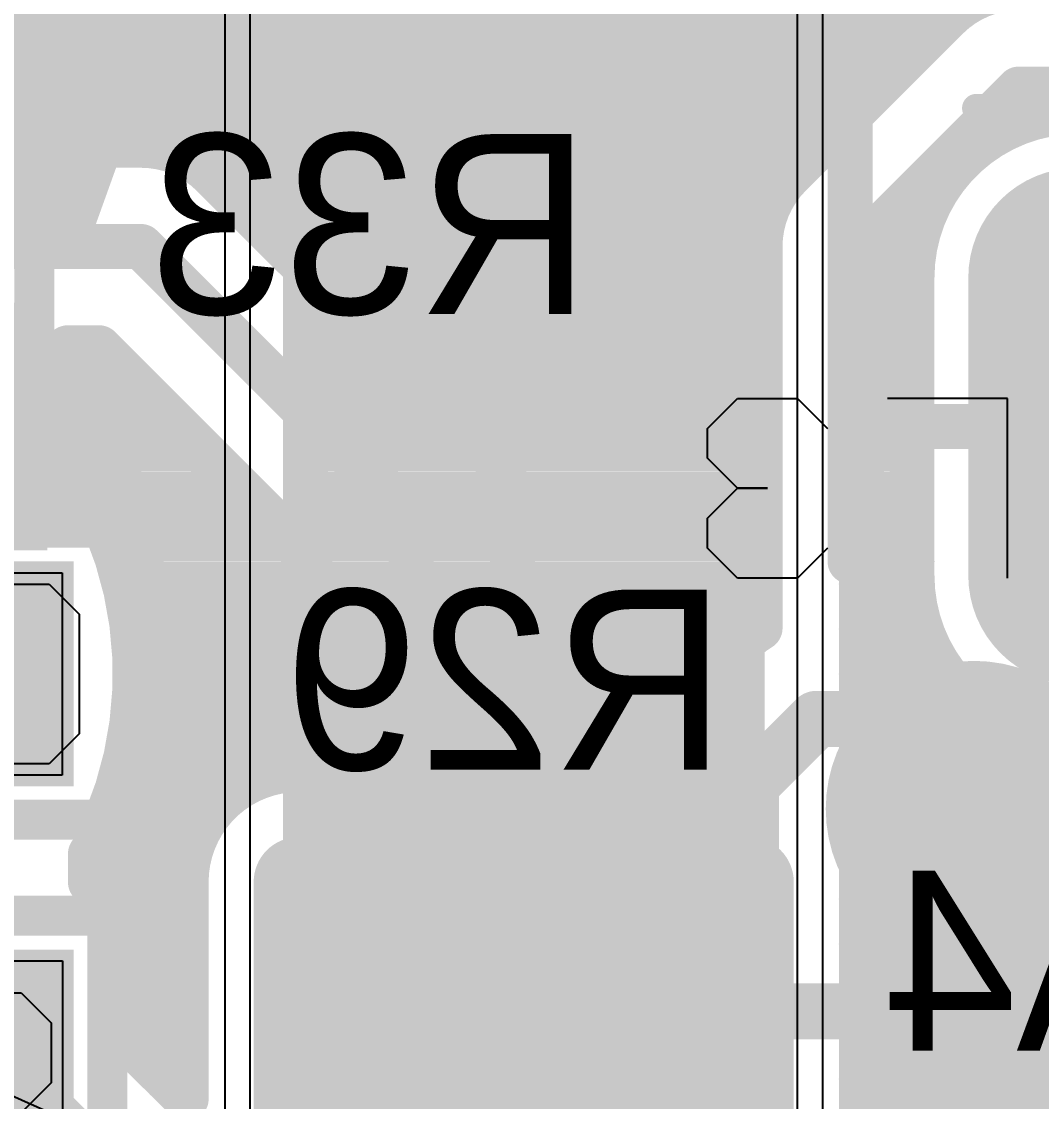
# Model space of a CAD drawing. Header units: millimetres. Extents: x 0.11 to 5.67, y 0.55 to 4.24.
# Drawn here: x 2.0008 to 2.1791, y 2.3888 to 2.5777 of the extents above; entities that cross this region are included whole.
import ezdxf

# ---------------------------------------------------------------- set-up
doc = ezdxf.new("R2010")
doc.units = ezdxf.units.MM
doc.header["$MEASUREMENT"] = 0
for name, color, linetype in [('BottomLayer', 5, 'Continuous'), ('BottomOverlay', 54, 'Continuous'), ('BottomPaste', 16, 'Continuous'), ('BottomSolder', 6, 'Continuous'), ('InternalPlane1', 76, 'Continuous'), ('InternalPlane2', 16, 'Continuous'), ('Mechanical3', 76, 'Continuous'), ('MultiLayer', 9, 'Continuous'), ('TopLayer', 1, 'Continuous'), ('TopPaste', 8, 'Continuous'), ('TopSolder', 216, 'Continuous'), ('ViaHoleLayer', 16, 'Continuous')]:
    doc.layers.add(name, color=color, linetype=linetype)

# ---------------------------------------------------------------- blocks, each defined once
blk = doc.blocks.new('SMA_B_80')
at = {"layer": 'BottomLayer', "const_width": 0.01722}
for points in [[(-0.11737, 0.01722, 1), (-0.10015, 0.01722, 1)], [(-0.06521, 0.01722, 1), (-0.04798, 0.01722, 1)]]:
    blk.add_lwpolyline(points, format="xyb", close=True, dxfattribs=at)
at = {"layer": 'BottomLayer'}
blk.add_solid([(-0.05659, 0.03445), (-0.10876, 0.03445), (-0.05659, -0.03445), (-0.10876, -0.03445)], dxfattribs=at)
at = {"layer": 'BottomOverlay'}
for points, const_width in [([(-0.1063, 0.05709), (-0.1063, 0.04626)], 0.00787), ([(-0.1063, 0.05709), (0.10236, 0.05709)], 0.00787), ([(-0.02697, 0.035), (-0.02697, -0.035)], 0.005)]:
    blk.add_lwpolyline(points, dxfattribs=dict(at, const_width=const_width))
for points, const_width in [([(-0.10827, 0.05709, 1), (-0.10433, 0.05709, 1)], 0.00394), ([(-0.10827, 0.05709, 1), (-0.10433, 0.05709, 1)], 0.00394), ([(-0.10827, 0.04626, 1), (-0.10433, 0.04626, 1)], 0.00394), ([(-0.02822, 0.035, 1), (-0.02572, 0.035, 1)], 0.0025)]:
    blk.add_lwpolyline(points, format="xyb", close=True, dxfattribs=dict(at, const_width=const_width))
at = {"layer": 'BottomPaste', "const_width": 0.01722}
for points in [[(-0.11737, 0.01722, 1), (-0.10015, 0.01722, 1)], [(-0.06521, 0.01722, 1), (-0.04798, 0.01722, 1)]]:
    blk.add_lwpolyline(points, format="xyb", close=True, dxfattribs=at)
at = {"layer": 'BottomPaste'}
blk.add_solid([(-0.05659, 0.03445), (-0.10876, 0.03445), (-0.05659, -0.03445), (-0.10876, -0.03445)], dxfattribs=at)
at = {"layer": 'BottomSolder', "const_width": 0.01919}
for points in [[(-0.11836, 0.01722, 1), (-0.09916, 0.01722, 1)], [(-0.06619, 0.01722, 1), (-0.047, 0.01722, 1)]]:
    blk.add_lwpolyline(points, format="xyb", close=True, dxfattribs=at)
at = {"layer": 'BottomSolder'}
blk.add_solid([(-0.05659, 0.03642), (-0.10876, 0.03642), (-0.05659, -0.03642), (-0.10876, -0.03642)], dxfattribs=at)
blk = doc.blocks.new('RC0603_B_143')
at = {"layer": 'BottomLayer'}
for points in [[(-0.04429, -0.01772), (-0.01673, -0.01772), (-0.04429, 0.01772), (-0.01673, 0.01772)], [(0.04427, 0.01772), (0.01671, 0.01772), (0.04427, -0.01772), (0.01671, -0.01772)]]:
    blk.add_solid(points, dxfattribs=at)
at = {"layer": 'BottomOverlay', "const_width": 0.00701}
for points in [[(-0.05217, -0.02559), (-0.05217, 0.02559)], [(-0.05217, 0.02559), (0.05217, 0.02559)], [(0.05217, -0.02559), (0.05217, 0.02559)], [(-0.05217, -0.02559), (0.05217, -0.02559)]]:
    blk.add_lwpolyline(points, dxfattribs=at)
at = {"layer": 'BottomOverlay', "const_width": 0.0035}
for points in [[(-0.05392, 0.02559, 1), (-0.05041, 0.02559, 1)], [(-0.05392, 0.02559, 1), (-0.05041, 0.02559, 1)], [(0.05041, 0.02559, 1), (0.05392, 0.02559, 1)], [(0.05041, 0.02559, 1), (0.05392, 0.02559, 1)], [(-0.05392, -0.02559, 1), (-0.05041, -0.02559, 1)], [(-0.05392, -0.02559, 1), (-0.05041, -0.02559, 1)], [(0.05041, -0.02559, 1), (0.05392, -0.02559, 1)], [(0.05041, -0.02559, 1), (0.05392, -0.02559, 1)]]:
    blk.add_lwpolyline(points, format="xyb", close=True, dxfattribs=at)
at = {"layer": 'BottomPaste'}
for p, q in [((-0.04429, -0.01772), (-0.04429, 0.01772)), ((-0.04429, 0.01772), (-0.01673, 0.01772)), ((-0.01673, 0.01772), (-0.02461, 0)), ((0.02458, 0), (0.01671, 0.01772)), ((0.01671, 0.01772), (0.04427, 0.01772)), ((0.04427, 0.01772), (0.04427, -0.01772)), ((-0.02461, 0), (-0.01673, -0.01772)), ((0.01671, -0.01772), (0.02458, 0)), ((-0.01673, -0.01772), (-0.04429, -0.01772)), ((0.04427, -0.01772), (0.01671, -0.01772))]:
    blk.add_line(p, q, dxfattribs=at)
at = {"layer": 'BottomSolder'}
for points in [[(-0.04626, -0.01969), (-0.01476, -0.01969), (-0.04626, 0.01969), (-0.01476, 0.01969)], [(0.04624, 0.01969), (0.01474, 0.01969), (0.04624, -0.01969), (0.01474, -0.01969)]]:
    blk.add_solid(points, dxfattribs=at)
at = {"layer": 'Mechanical3'}
for p, q in [((-0.04528, 0.01575), (-0.04528, -0.01574)), ((-0.03478, 0.00525), (-0.02429, 0.01575)), ((-0.00854, 0.01575), (-0.01379, 0.0105)), ((0.00195, 0.01575), (-0.00854, 0.01575)), ((0.0072, 0.0105), (0.00195, 0.01575)), ((0.02294, 0.01575), (0.0177, 0.0105)), ((0.03344, 0.01575), (0.02294, 0.01575)), ((0.03869, 0.0105), (0.03344, 0.01575)), ((0.0072, 0.00525), (0.0072, 0.0105)), ((0.03869, 0.00525), (0.03869, 0.0105)), ((-0.02953, 0.00525), (-0.04528, 0.00525)), ((-0.02429, 0.00001), (-0.02953, 0.00525)), ((0.00195, 0.00001), (0.0072, 0.00525)), ((0.03344, 0.00001), (0.03869, 0.00525)), ((-0.02429, -0.01049), (-0.02429, 0.00001)), ((0.00195, 0.00001), (-0.00329, 0.00001)), ((-0.00329, 0.00001), (0.00195, 0.00001)), ((0.0072, -0.00524), (0.00195, 0.00001)), ((0.03344, 0.00001), (0.02819, 0.00001)), ((0.02819, 0.00001), (0.03344, 0.00001)), ((0.03869, -0.00524), (0.03344, 0.00001)), ((0.0072, -0.01049), (0.0072, -0.00524)), ((0.03869, -0.01049), (0.03869, -0.00524)), ((-0.02953, -0.01574), (-0.02429, -0.01049)), ((-0.01379, -0.01049), (-0.00854, -0.01574)), ((0.00195, -0.01574), (0.0072, -0.01049)), ((0.0177, -0.01049), (0.02294, -0.01574)), ((0.03344, -0.01574), (0.03869, -0.01049)), ((-0.04528, -0.01574), (-0.02953, -0.01574)), ((-0.00854, -0.01574), (0.00195, -0.01574)), ((0.02294, -0.01574), (0.03344, -0.01574))]:
    blk.add_line(p, q, dxfattribs=at)
blk = doc.blocks.new('RC0603_B_144')
at = {"layer": 'BottomLayer'}
for points in [[(-0.04429, -0.01772), (-0.01673, -0.01772), (-0.04429, 0.01772), (-0.01673, 0.01772)], [(0.04427, 0.01772), (0.01671, 0.01772), (0.04427, -0.01772), (0.01671, -0.01772)]]:
    blk.add_solid(points, dxfattribs=at)
at = {"layer": 'BottomOverlay', "const_width": 0.00701}
for points in [[(-0.05217, 0.02559), (-0.05217, -0.02559)], [(0.05217, 0.02559), (-0.05217, 0.02559)], [(0.05217, 0.02559), (0.05217, -0.02559)], [(0.05217, -0.02559), (-0.05217, -0.02559)]]:
    blk.add_lwpolyline(points, dxfattribs=at)
at = {"layer": 'BottomOverlay', "const_width": 0.0035}
for points in [[(-0.05392, 0.02559, 1), (-0.05041, 0.02559, 1)], [(-0.05392, 0.02559, 1), (-0.05041, 0.02559, 1)], [(0.05041, 0.02559, 1), (0.05392, 0.02559, 1)], [(0.05041, 0.02559, 1), (0.05392, 0.02559, 1)], [(-0.05392, -0.02559, 1), (-0.05041, -0.02559, 1)], [(-0.05392, -0.02559, 1), (-0.05041, -0.02559, 1)], [(0.05041, -0.02559, 1), (0.05392, -0.02559, 1)], [(0.05041, -0.02559, 1), (0.05392, -0.02559, 1)]]:
    blk.add_lwpolyline(points, format="xyb", close=True, dxfattribs=at)
at = {"layer": 'BottomPaste'}
for p, q in [((-0.04429, -0.01772), (-0.04429, 0.01772)), ((-0.04429, 0.01772), (-0.01673, 0.01772)), ((-0.01673, 0.01772), (-0.02461, 0)), ((0.02458, 0), (0.01671, 0.01772)), ((0.01671, 0.01772), (0.04427, 0.01772)), ((0.04427, 0.01772), (0.04427, -0.01772)), ((-0.02461, 0), (-0.01673, -0.01772)), ((0.01671, -0.01772), (0.02458, 0)), ((-0.01673, -0.01772), (-0.04429, -0.01772)), ((0.04427, -0.01772), (0.01671, -0.01772))]:
    blk.add_line(p, q, dxfattribs=at)
at = {"layer": 'BottomSolder'}
for points in [[(-0.04626, -0.01969), (-0.01476, -0.01969), (-0.04626, 0.01969), (-0.01476, 0.01969)], [(0.04624, 0.01969), (0.01474, 0.01969), (0.04624, -0.01969), (0.01474, -0.01969)]]:
    blk.add_solid(points, dxfattribs=at)
at = {"layer": 'Mechanical3'}
for p, q in [((-0.04528, 0.01575), (-0.04528, -0.01574)), ((-0.03478, 0.00525), (-0.02429, 0.01575)), ((-0.00854, 0.01575), (-0.01379, 0.0105)), ((0.00195, 0.01575), (-0.00854, 0.01575)), ((0.0072, 0.0105), (0.00195, 0.01575)), ((0.03869, 0.01575), (0.0177, 0.01575)), ((0.0177, 0.01575), (0.03869, -0.00524)), ((0.0072, 0.00525), (0.0072, 0.0105)), ((-0.02953, 0.00525), (-0.04528, 0.00525)), ((-0.02429, 0.00001), (-0.02953, 0.00525)), ((0.00195, 0.00001), (0.0072, 0.00525)), ((-0.02429, -0.01049), (-0.02429, 0.00001)), ((0.00195, 0.00001), (-0.00329, 0.00001)), ((-0.00329, 0.00001), (0.00195, 0.00001)), ((0.0072, -0.00524), (0.00195, 0.00001)), ((0.0072, -0.01049), (0.0072, -0.00524)), ((0.03869, -0.00524), (0.03869, -0.01049)), ((-0.02953, -0.01574), (-0.02429, -0.01049)), ((-0.01379, -0.01049), (-0.00854, -0.01574)), ((0.00195, -0.01574), (0.0072, -0.01049)), ((0.02294, -0.01574), (0.0177, -0.01049)), ((0.03869, -0.01049), (0.03344, -0.01574)), ((-0.04528, -0.01574), (-0.02953, -0.01574)), ((-0.00854, -0.01574), (0.00195, -0.01574)), ((0.03344, -0.01574), (0.02294, -0.01574))]:
    blk.add_line(p, q, dxfattribs=at)
blk = doc.blocks.new('RC0603_B_147')
at = {"layer": 'BottomLayer'}
for points in [[(-0.04429, -0.01772), (-0.01673, -0.01772), (-0.04429, 0.01772), (-0.01673, 0.01772)], [(0.04427, 0.01772), (0.01671, 0.01772), (0.04427, -0.01772), (0.01671, -0.01772)]]:
    blk.add_solid(points, dxfattribs=at)
at = {"layer": 'BottomOverlay', "const_width": 0.00701}
for points in [[(-0.05217, 0.02559), (-0.05217, -0.02559)], [(-0.05217, 0.02559), (0.05217, 0.02559)], [(0.05217, 0.02559), (0.05217, -0.02559)], [(-0.05217, -0.02559), (0.05217, -0.02559)]]:
    blk.add_lwpolyline(points, dxfattribs=at)
at = {"layer": 'BottomOverlay', "const_width": 0.0035}
for points in [[(-0.05392, 0.02559, 1), (-0.05041, 0.02559, 1)], [(-0.05392, 0.02559, 1), (-0.05041, 0.02559, 1)], [(0.05041, 0.02559, 1), (0.05392, 0.02559, 1)], [(0.05041, 0.02559, 1), (0.05392, 0.02559, 1)], [(-0.05392, -0.02559, 1), (-0.05041, -0.02559, 1)], [(-0.05392, -0.02559, 1), (-0.05041, -0.02559, 1)], [(0.05041, -0.02559, 1), (0.05392, -0.02559, 1)], [(0.05041, -0.02559, 1), (0.05392, -0.02559, 1)]]:
    blk.add_lwpolyline(points, format="xyb", close=True, dxfattribs=at)
at = {"layer": 'BottomPaste'}
for p, q in [((-0.04429, -0.01772), (-0.04429, 0.01772)), ((-0.04429, 0.01772), (-0.01673, 0.01772)), ((-0.01673, 0.01772), (-0.02461, 0)), ((0.02458, 0), (0.01671, 0.01772)), ((0.01671, 0.01772), (0.04427, 0.01772)), ((0.04427, 0.01772), (0.04427, -0.01772)), ((-0.02461, 0), (-0.01673, -0.01772)), ((0.01671, -0.01772), (0.02458, 0)), ((-0.01673, -0.01772), (-0.04429, -0.01772)), ((0.04427, -0.01772), (0.01671, -0.01772))]:
    blk.add_line(p, q, dxfattribs=at)
at = {"layer": 'BottomSolder'}
for points in [[(-0.04626, -0.01969), (-0.01476, -0.01969), (-0.04626, 0.01969), (-0.01476, 0.01969)], [(0.04624, 0.01969), (0.01474, 0.01969), (0.04624, -0.01969), (0.01474, -0.01969)]]:
    blk.add_solid(points, dxfattribs=at)
at = {"layer": 'Mechanical3'}
for p, q in [((-0.04528, 0.01575), (-0.04528, -0.01574)), ((-0.03478, 0.00525), (-0.02429, 0.01575)), ((0.0072, 0.01575), (-0.01379, 0.01575)), ((-0.01379, 0.01575), (0.0072, -0.00524)), ((0.0177, 0.0105), (0.02294, 0.01575)), ((0.02294, 0.01575), (0.03344, 0.01575)), ((0.03344, 0.01575), (0.03869, 0.0105)), ((0.03869, 0.0105), (0.03869, -0.01049)), ((-0.02953, 0.00525), (-0.04528, 0.00525)), ((-0.02429, 0.00001), (-0.02953, 0.00525)), ((-0.02429, -0.01049), (-0.02429, 0.00001)), ((0.0177, -0.00524), (0.02294, 0.00001)), ((0.02294, 0.00001), (0.03869, 0.00001)), ((0.0072, -0.00524), (0.0072, -0.01049)), ((0.0177, -0.01049), (0.0177, -0.00524)), ((-0.02953, -0.01574), (-0.02429, -0.01049)), ((-0.00854, -0.01574), (-0.01379, -0.01049)), ((0.0072, -0.01049), (0.00195, -0.01574)), ((0.02294, -0.01574), (0.0177, -0.01049)), ((0.03869, -0.01049), (0.03344, -0.01574)), ((-0.04528, -0.01574), (-0.02953, -0.01574)), ((0.00195, -0.01574), (-0.00854, -0.01574)), ((0.03344, -0.01574), (0.02294, -0.01574))]:
    blk.add_line(p, q, dxfattribs=at)
blk = doc.blocks.new('SDR0805_180')
at = {"layer": 'Mechanical3'}
for p, q in [((-0.08465, 0.02656), (-0.08465, -0.00492)), ((-0.05316, 0.02132), (-0.04791, 0.02656)), ((-0.04791, 0.02656), (-0.03742, 0.02656)), ((-0.03742, 0.02656), (-0.03217, 0.02132)), ((-0.03217, 0.02132), (-0.03217, 0.01607)), ((-0.03217, 0.01607), (-0.03742, 0.01082)), ((-0.03742, 0.01082), (-0.04266, 0.01082)), ((-0.04266, 0.01082), (-0.03742, 0.01082)), ((-0.03742, 0.01082), (-0.03217, 0.00557)), ((-0.03217, 0.00557), (-0.03217, 0.00033)), ((-0.04791, -0.00492), (-0.05316, 0.00033)), ((-0.03217, 0.00033), (-0.03742, -0.00492)), ((-0.08465, -0.00492), (-0.06366, -0.00492)), ((-0.03742, -0.00492), (-0.04791, -0.00492))]:
    blk.add_line(p, q, dxfattribs=at)
at = {"layer": 'TopLayer'}
for p, q in [((-0.05224, -0.12989), (-0.05224, 0.13068)), ((0.05224, 0.12989), (0.05224, -0.13068))]:
    blk.add_line(p, q, dxfattribs=at)
for points in [[(-0.08532, -0.01969), (-0.08532, 0.01969), (-0.12469, -0.01969), (-0.12469, 0.01969)], [(0.08532, 0.01969), (0.08532, -0.01969), (0.12469, 0.01969), (0.12469, -0.01969)]]:
    blk.add_solid(points, dxfattribs=at)
at = {"layer": 'TopPaste'}
for p, q in [((-0.05224, -0.12989), (-0.05224, 0.13068)), ((0.05224, 0.12989), (0.05224, -0.13068))]:
    blk.add_line(p, q, dxfattribs=at)
at = {"layer": 'TopSolder'}
for p, q in [((-0.04791, 0.13068), (-0.04791, -0.12989)), ((0.04791, -0.13068), (0.04791, 0.12989))]:
    blk.add_line(p, q, dxfattribs=at)
for points in [[(-0.08335, -0.02165), (-0.08335, 0.02165), (-0.12665, -0.02165), (-0.12665, 0.02165)], [(0.08335, 0.02165), (0.08335, -0.02165), (0.12665, 0.02165), (0.12665, -0.02165)]]:
    blk.add_solid(points, dxfattribs=at)
blk = doc.blocks.new('S_PDSO_G10_B_194')
at = {"layer": 'BottomLayer', "const_width": 0.01181}
for points in [[(-0.04035, -0.11024), (-0.04035, -0.06496)], [(-0.02067, -0.11024), (-0.02067, -0.06496)], [(-0.00098, -0.11024), (-0.00098, -0.06496)], [(0.0187, -0.11024), (0.0187, -0.06496)], [(0.03839, -0.11024), (0.03839, -0.06496)]]:
    blk.add_lwpolyline(points, dxfattribs=at)
at = {"layer": 'BottomLayer', "const_width": 0.00591}
for points in [[(-0.04331, -0.11024, 1), (-0.0374, -0.11024, 1)], [(-0.02362, -0.11024, 1), (-0.01772, -0.11024, 1)], [(-0.00394, -0.11024, 1), (0.00197, -0.11024, 1)], [(0.01575, -0.11024, 1), (0.02165, -0.11024, 1)], [(0.03543, -0.11024, 1), (0.04134, -0.11024, 1)]]:
    blk.add_lwpolyline(points, format="xyb", close=True, dxfattribs=at)
at = {"layer": 'BottomPaste', "const_width": 0.01181}
for points in [[(-0.04035, -0.11024), (-0.04035, -0.06496)], [(-0.02067, -0.11024), (-0.02067, -0.06496)], [(-0.00098, -0.11024), (-0.00098, -0.06496)], [(0.0187, -0.11024), (0.0187, -0.06496)], [(0.03839, -0.11024), (0.03839, -0.06496)]]:
    blk.add_lwpolyline(points, dxfattribs=at)
at = {"layer": 'BottomPaste', "const_width": 0.00591}
for points in [[(-0.04331, -0.11024, 1), (-0.0374, -0.11024, 1)], [(-0.02362, -0.11024, 1), (-0.01772, -0.11024, 1)], [(-0.00394, -0.11024, 1), (0.00197, -0.11024, 1)], [(0.01575, -0.11024, 1), (0.02165, -0.11024, 1)], [(0.03543, -0.11024, 1), (0.04134, -0.11024, 1)]]:
    blk.add_lwpolyline(points, format="xyb", close=True, dxfattribs=at)
at = {"layer": 'BottomSolder', "const_width": 0.01575}
for points in [[(-0.04035, -0.11024), (-0.04035, -0.06496)], [(-0.02067, -0.11024), (-0.02067, -0.06496)], [(-0.00098, -0.11024), (-0.00098, -0.06496)], [(0.0187, -0.11024), (0.0187, -0.06496)], [(0.03839, -0.11024), (0.03839, -0.06496)]]:
    blk.add_lwpolyline(points, dxfattribs=at)
at = {"layer": 'BottomSolder', "const_width": 0.00787}
for points in [[(-0.04429, -0.06496, 1), (-0.03642, -0.06496, 1)], [(-0.02461, -0.06496, 1), (-0.01673, -0.06496, 1)], [(-0.00492, -0.06496, 1), (0.00295, -0.06496, 1)], [(0.01476, -0.06496, 1), (0.02264, -0.06496, 1)], [(0.03445, -0.06496, 1), (0.04232, -0.06496, 1)], [(-0.04429, -0.11024, 1), (-0.03642, -0.11024, 1)], [(-0.02461, -0.11024, 1), (-0.01673, -0.11024, 1)], [(-0.00492, -0.11024, 1), (0.00295, -0.11024, 1)], [(0.01476, -0.11024, 1), (0.02264, -0.11024, 1)], [(0.03445, -0.11024, 1), (0.04232, -0.11024, 1)]]:
    blk.add_lwpolyline(points, format="xyb", close=True, dxfattribs=at)
blk = doc.blocks.new('CC0603_B_239')
at = {"layer": 'BottomLayer'}
for points in [[(-0.05315, -0.01772), (-0.01378, -0.01772), (-0.05315, 0.01772), (-0.01378, 0.01772)], [(0.05315, 0.01772), (0.01378, 0.01772), (0.05315, -0.01772), (0.01378, -0.01772)]]:
    blk.add_solid(points, dxfattribs=at)
at = {"layer": 'BottomOverlay', "const_width": 0.00701}
for points in [[(-0.06031, -0.02558, -0.201181), (-0.06035, 0.02547)], [(0.06042, 0.02547, -0.201181), (0.06038, -0.02558)]]:
    blk.add_lwpolyline(points, format="xyb", dxfattribs=at)
at = {"layer": 'BottomOverlay', "const_width": 0.0035}
for points in [[(-0.0621, 0.02547, 1), (-0.0586, 0.02547, 1)], [(-0.06172, 0.0255, 1), (-0.05821, 0.0255, 1)], [(0.05828, 0.0255, 1), (0.06179, 0.0255, 1)], [(0.05867, 0.02547, 1), (0.06217, 0.02547, 1)], [(-0.06206, -0.02558, 1), (-0.05856, -0.02558, 1)], [(-0.06179, -0.02559, 1), (-0.05829, -0.02559, 1)], [(0.05829, -0.02559, 1), (0.06179, -0.02559, 1)], [(0.05863, -0.02558, 1), (0.06213, -0.02558, 1)]]:
    blk.add_lwpolyline(points, format="xyb", close=True, dxfattribs=at)
at = {"layer": 'BottomOverlay', "const_width": 0.00701}
for points in [[(0.06004, 0.0255), (-0.05996, 0.0255)], [(0.06004, -0.02559), (-0.06004, -0.02559)]]:
    blk.add_lwpolyline(points, dxfattribs=at)
at = {"layer": 'BottomPaste'}
for p, q in [((-0.05315, -0.01772), (-0.05315, 0.01772)), ((-0.05315, 0.01772), (-0.01378, 0.01772)), ((-0.01378, 0.01772), (-0.02559, 0)), ((0.02559, 0), (0.01378, 0.01772)), ((0.01378, 0.01772), (0.05315, 0.01772)), ((0.05315, 0.01772), (0.05315, -0.01772)), ((-0.02559, 0), (-0.01378, -0.01772)), ((0.01378, -0.01772), (0.02559, 0)), ((-0.01378, -0.01772), (-0.05315, -0.01772)), ((0.05315, -0.01772), (0.01378, -0.01772))]:
    blk.add_line(p, q, dxfattribs=at)
at = {"layer": 'BottomSolder'}
for points in [[(-0.05512, -0.01969), (-0.01181, -0.01969), (-0.05512, 0.01969), (-0.01181, 0.01969)], [(0.05512, 0.01969), (0.01181, 0.01969), (0.05512, -0.01969), (0.01181, -0.01969)]]:
    blk.add_solid(points, dxfattribs=at)
at = {"layer": 'Mechanical3'}
for p, q in [((-0.0561, 0.0105), (-0.05085, 0.01575)), ((-0.05085, 0.01575), (-0.04036, 0.01575)), ((-0.04036, 0.01575), (-0.03511, 0.0105)), ((-0.00887, 0.01575), (-0.00887, -0.01574)), ((0.00687, 0.01575), (0.01736, 0.01575)), ((0.01736, 0.01575), (0.01212, 0.01575)), ((0.01212, 0.01575), (0.01212, -0.01574)), ((-0.0561, -0.01049), (-0.0561, 0.0105)), ((-0.00887, -0.01574), (-0.02462, 0.00001)), ((-0.02462, 0.00001), (-0.00363, 0.00001)), ((-0.05085, -0.01574), (-0.0561, -0.01049)), ((-0.03511, -0.01049), (-0.04036, -0.01574)), ((0.01212, -0.01574), (0.00687, -0.01049)), ((-0.04036, -0.01574), (-0.05085, -0.01574))]:
    blk.add_line(p, q, dxfattribs=at)

msp = doc.modelspace()

# ---------------------------------------------------------------- linework, layer by layer
at = {"layer": 'BottomLayer'}
for points, const_width in [([(2.00886, 2.56988), (2.00886, 2.61071)], 0.00787), ([(2.00886, 2.58169), (2.16707, 2.58169)], 0.00787), ([(2.13511, 2.55091), (2.16267, 2.57847)], 0.00787), ([(2.00886, 2.57381), (2.15801, 2.57381)], 0.00787), ([(2.00491, 2.56988), (2.00883, 2.56988)], 0.00787), ([(2.00491, 2.56988), (2.00883, 2.56988)], 0.00787), ([(2.00883, 2.5561), (2.00883, 2.56988)], 0.00787), ([(2.00883, 2.56594), (2.15014, 2.56594)], 0.00787), ([(2.14764, 2.53839), (2.1752, 2.56594)], 0.00787), ([(2.17519, 2.56594), (2.24213, 2.56594)], 0.00787), ([(2.1752, 2.56594), (2.24213, 2.56594)], 0.00787), ([(2.00883, 2.55806), (2.14226, 2.55806)], 0.00787), ([(2.16732, 2.55806), (2.17092, 2.55806)], 0.00787), ([(2.00883, 2.5561), (2.02165, 2.5561)], 0.00787), ([(2.03418, 2.55091), (2.08143, 2.50367)], 0.00787), ([(2.0349, 2.55019), (2.13443, 2.55019)], 0.00787), ([(2.04278, 2.54232), (2.13036, 2.54232)], 0.00787), ([(2.15157, 2.54232), (2.15804, 2.54232)], 0.00787), ([(1.98128, 2.53839), (2.02165, 2.53839)], 0.00787), ([(2.02165, 2.53839), (2.0689, 2.49114)], 0.00787), ([(2.12992, 2.47161), (2.12992, 2.53839)], 0.00787), ([(2.14764, 2.38091), (2.14764, 2.53839)], 0.00787), ([(2.05065, 2.53444), (2.12992, 2.53444)], 0.00787), ([(2.14764, 2.53444), (2.15653, 2.53444)], 0.00787), ([(2.1565, 2.48081), (2.1565, 2.53297)], 0.00787), ([(2.05853, 2.52657), (2.12992, 2.52657)], 0.00787), ([(2.14764, 2.52657), (2.1565, 2.52657)], 0.00787), ([(2.00883, 2.50689), (2.00883, 2.52067)], 0.00787), ([(2.00883, 2.52067), (2.01432, 2.52067)], 0.00787), ([(2.01432, 2.52067), (2.05118, 2.4838)], 0.00787), ([(2.00883, 2.51869), (2.01629, 2.51869)], 0.00787), ([(2.0664, 2.51869), (2.12992, 2.51869)], 0.00787), ([(2.14764, 2.51869), (2.1565, 2.51869)], 0.00787), ([(2.00883, 2.51082), (2.02416, 2.51082)], 0.00787), ([(2.07427, 2.51082), (2.12992, 2.51082)], 0.00787), ([(2.14764, 2.51082), (2.1565, 2.51082)], 0.00787), ([(1.95372, 2.50689), (2.00883, 2.50689)], 0.00787), ([(2.16043, 2.50689), (2.20276, 2.50689)], 0.00787), ([(1.89072, 2.50295), (2.03204, 2.50295)], 0.00787), ([(2.08211, 2.50295), (2.12992, 2.50295)], 0.00787), ([(2.14764, 2.50295), (2.1565, 2.50295)], 0.00787), ([(1.95472, 2.49508), (2.02165, 2.49508)], 0.00787), ([(2.02165, 2.43209), (2.02165, 2.49508)], 0.00787), ([(2.02165, 2.49507), (2.03991, 2.49507)], 0.00787), ([(2.08617, 2.49507), (2.12992, 2.49507)], 0.00787), ([(2.14764, 2.49507), (2.1565, 2.49507)], 0.00787), ([(2.0689, 2.40453), (2.0689, 2.49114)], 0.00787), ([(2.08661, 2.44675), (2.08661, 2.49114)], 0.00787), ([(2.02165, 2.4872), (2.04779, 2.4872)], 0.00787), ([(2.08661, 2.4872), (2.12992, 2.4872)], 0.00787), ([(2.14764, 2.4872), (2.1565, 2.4872)], 0.00787), ([(2.05118, 2.44675), (2.05118, 2.4838)], 0.00787), ([(2.02165, 2.47932), (2.05118, 2.47932)], 0.00787), ([(2.08661, 2.47932), (2.12992, 2.47932)], 0.00787), ([(2.14764, 2.47932), (2.15653, 2.47932)], 0.00787), ([(2.02165, 2.47145), (2.05118, 2.47145)], 0.00787), ([(2.08661, 2.47145), (2.12967, 2.47145)], 0.00787), ([(2.14764, 2.47145), (2.15805, 2.47145)], 0.00787), ([(2.11511, 2.4575), (2.12653, 2.46893)], 0.00787), ([(2.02165, 2.46358), (2.05118, 2.46358)], 0.00787), ([(2.08661, 2.46358), (2.12118, 2.46358)], 0.00787), ([(2.14764, 2.46358), (2.16216, 2.46358)], 0.00787), ([(2.12833, 2.44427), (2.13976, 2.4557)], 0.00984), ([(2.13976, 2.4557), (2.15735, 2.4557)], 0.00984), ([(2.02165, 2.4557), (2.05118, 2.4557)], 0.00787), ([(2.08661, 2.4557), (2.11353, 2.4557)], 0.00787), ([(2.14764, 2.4557), (2.17094, 2.4557)], 0.00787), ([(2.02165, 2.44783), (2.05118, 2.44783)], 0.00787), ([(2.08661, 2.44783), (2.10997, 2.44783)], 0.00787), ([(2.14764, 2.44783), (2.25984, 2.44783)], 0.00787), ([(2.12833, 2.4049), (2.12833, 2.44427)], 0.00984), ([(2.10963, 2.43436), (2.10963, 2.44427)], 0.00787), ([(2.02165, 2.43995), (2.03425, 2.43995)], 0.00787), ([(2.10355, 2.43995), (2.10963, 2.43995)], 0.00787), ([(2.14764, 2.43995), (2.25984, 2.43995)], 0.00787), ([(2.0128, 2.43209), (2.02165, 2.43209)], 0.00787), ([(2.0128, 2.43208), (2.03015, 2.43208)], 0.00787), ([(2.0128, 2.42714), (2.0128, 2.43209)], 0.00787), ([(2.14764, 2.43208), (2.25984, 2.43208)], 0.00787), ([(2.0128, 2.42714), (2.02165, 2.42714)], 0.00787), ([(2.02165, 2.39708), (2.02165, 2.42714)], 0.00787), ([(2.02953, 2.3892), (2.02953, 2.42717)], 0.00787), ([(2.10827, 2.38189), (2.10827, 2.42717)], 0.00787), ([(2.10827, 2.38189), (2.10827, 2.42717)], 0.00787), ([(2.02165, 2.42421), (2.02953, 2.42421)], 0.00787), ([(2.14764, 2.42421), (2.25984, 2.42421)], 0.00787), ([(2.02165, 2.41633), (2.02953, 2.41633)], 0.00787), ([(2.14764, 2.41633), (2.25984, 2.41633)], 0.00787), ([(2.02165, 2.40846), (2.02953, 2.40846)], 0.00787), ([(2.14764, 2.40846), (2.25984, 2.40846)], 0.00787), ([(2.12795, 2.40453), (2.12833, 2.4049)], 0.00984), ([(2.12795, 2.40453), (2.15945, 2.40453)], 0.00984), ([(2.08783, 2.40377), (2.08858, 2.40453)], 0.00787), ([(2.08783, 2.36977), (2.08783, 2.40377)], 0.00787), ([(2.02165, 2.40058), (2.02953, 2.40058)], 0.00787), ([(2.14764, 2.40058), (2.25984, 2.40058)], 0.00787), ([(1.99409, 2.39958), (2.02852, 2.36516)], 0.00787), ([(2.02165, 2.39708), (2.02953, 2.3892)], 0.00787), ([(2.02602, 2.39271), (2.02953, 2.39271)], 0.00787), ([(2.14764, 2.39271), (2.25787, 2.39271)], 0.00787), ([(2.14764, 2.38484), (2.24999, 2.38484)], 0.00787)]:
    msp.add_lwpolyline(points, dxfattribs=dict(at, const_width=const_width))
at = {"layer": 'BottomLayer', "const_width": 0.00787}
for points in [[(2.16267, 2.57847, -0.198912), (2.1752, 2.58366)], [(2.16267, 2.57847, -0.198912), (2.1752, 2.58366)], [(2.1565, 2.53297, -0.414214), (2.18553, 2.56201)], [(2.02165, 2.5561, -0.198912), (2.03418, 2.55091)], [(2.02165, 2.5561, -0.198912), (2.03418, 2.55091)], [(2.12992, 2.53839, -0.198912), (2.13511, 2.55091)], [(2.12992, 2.53839, -0.198912), (2.13511, 2.55091)], [(2.08143, 2.50367, -0.198912), (2.08661, 2.49114)], [(2.08143, 2.50367, -0.198912), (2.08661, 2.49114)], [(2.18553, 2.45177, -0.414214), (2.1565, 2.48081)], [(2.12653, 2.46893, -0.057952), (2.12992, 2.47161)], [(2.12653, 2.46893, -0.057952), (2.12992, 2.47161)], [(2.10963, 2.44427, -0.198912), (2.11511, 2.4575)], [(2.10963, 2.44427, -0.198912), (2.11511, 2.4575)], [(2.02953, 2.42717, -0.443867), (2.05118, 2.44675)], [(2.08661, 2.44675, -0.443866), (2.10827, 2.42717)], [(2.10827, 2.42717, -0.093778), (2.10963, 2.43436)]]:
    msp.add_lwpolyline(points, format="xyb", dxfattribs=at)
at = {"layer": 'BottomLayer'}
for points, const_width in [([(2.1607, 2.57847, 1), (2.16464, 2.57847, 1)], 0.00394), ([(2.1607, 2.57847, 1), (2.16464, 2.57847, 1)], 0.00394), ([(2.1607, 2.57847, 1), (2.16464, 2.57847, 1)], 0.00394), ([(2.00689, 2.57381, 1), (2.01083, 2.57381, 1)], 0.00394), ([(2.15604, 2.57381, 1), (2.15998, 2.57381, 1)], 0.00394), ([(2.00294, 2.56988, 1), (2.00688, 2.56988, 1)], 0.00394), ([(2.00294, 2.56988, 1), (2.00688, 2.56988, 1)], 0.00394), ([(2.00687, 2.56988, 1), (2.0108, 2.56988, 1)], 0.00394), ([(2.00687, 2.56988, 1), (2.0108, 2.56988, 1)], 0.00394), ([(2.00687, 2.56988, 1), (2.0108, 2.56988, 1)], 0.00394), ([(2.00689, 2.56988, 1), (2.01083, 2.56988, 1)], 0.00394), ([(2.00687, 2.56594, 1), (2.0108, 2.56594, 1)], 0.00394), ([(2.14817, 2.56594, 1), (2.1521, 2.56594, 1)], 0.00394), ([(2.17322, 2.56594, 1), (2.17716, 2.56594, 1)], 0.00394), ([(2.17323, 2.56594, 1), (2.17717, 2.56594, 1)], 0.00394), ([(2.17323, 2.56594, 1), (2.17717, 2.56594, 1)], 0.00394), ([(2.00687, 2.55806, 1), (2.0108, 2.55806, 1)], 0.00394), ([(2.14029, 2.55806, 1), (2.14423, 2.55806, 1)], 0.00394), ([(2.16535, 2.55806, 1), (2.16928, 2.55806, 1)], 0.00394), ([(2.16895, 2.55806, 1), (2.17289, 2.55806, 1)], 0.00394), ([(2.00687, 2.5561, 1), (2.0108, 2.5561, 1)], 0.00394), ([(2.00687, 2.5561, 1), (2.0108, 2.5561, 1)], 0.00394), ([(2.01969, 2.5561, 1), (2.02362, 2.5561, 1)], 0.00394), ([(2.01969, 2.5561, 1), (2.02362, 2.5561, 1)], 0.00394), ([(2.01969, 2.5561, 1), (2.02362, 2.5561, 1)], 0.00394), ([(2.03221, 2.55091, 1), (2.03615, 2.55091, 1)], 0.00394), ([(2.03221, 2.55091, 1), (2.03615, 2.55091, 1)], 0.00394), ([(2.03221, 2.55091, 1), (2.03615, 2.55091, 1)], 0.00394), ([(2.03294, 2.55019, 1), (2.03687, 2.55019, 1)], 0.00394), ([(2.13246, 2.55019, 1), (2.1364, 2.55019, 1)], 0.00394), ([(2.13314, 2.55091, 1), (2.13708, 2.55091, 1)], 0.00394), ([(2.13314, 2.55091, 1), (2.13708, 2.55091, 1)], 0.00394), ([(2.13314, 2.55091, 1), (2.13708, 2.55091, 1)], 0.00394), ([(2.04081, 2.54232, 1), (2.04475, 2.54232, 1)], 0.00394), ([(2.12839, 2.54232, 1), (2.13233, 2.54232, 1)], 0.00394), ([(2.1496, 2.54232, 1), (2.15354, 2.54232, 1)], 0.00394), ([(2.15607, 2.54232, 1), (2.16001, 2.54232, 1)], 0.00394), ([(2.01969, 2.53839, 1), (2.02362, 2.53839, 1)], 0.00394), ([(2.01969, 2.53839, 1), (2.02362, 2.53839, 1)], 0.00394), ([(2.12795, 2.53839, 1), (2.13189, 2.53839, 1)], 0.00394), ([(2.12795, 2.53839, 1), (2.13189, 2.53839, 1)], 0.00394), ([(2.12795, 2.53839, 1), (2.13189, 2.53839, 1)], 0.00394), ([(2.14567, 2.53839, 1), (2.14961, 2.53839, 1)], 0.00394), ([(2.14567, 2.53839, 1), (2.14961, 2.53839, 1)], 0.00394), ([(2.04868, 2.53444, 1), (2.05262, 2.53444, 1)], 0.00394), ([(2.12795, 2.53444, 1), (2.13189, 2.53444, 1)], 0.00394), ([(2.14567, 2.53444, 1), (2.14961, 2.53444, 1)], 0.00394), ([(2.15456, 2.53444, 1), (2.1585, 2.53444, 1)], 0.00394), ([(2.15453, 2.53297, 1), (2.15846, 2.53297, 1)], 0.00394), ([(2.15453, 2.53297, 1), (2.15846, 2.53297, 1)], 0.00394), ([(2.05656, 2.52657, 1), (2.06049, 2.52657, 1)], 0.00394), ([(2.12795, 2.52657, 1), (2.13189, 2.52657, 1)], 0.00394), ([(2.14567, 2.52657, 1), (2.14961, 2.52657, 1)], 0.00394), ([(2.15453, 2.52657, 1), (2.15846, 2.52657, 1)], 0.00394), ([(2.00687, 2.52067, 1), (2.0108, 2.52067, 1)], 0.00394), ([(2.00687, 2.52067, 1), (2.0108, 2.52067, 1)], 0.00394), ([(2.01235, 2.52067, 1), (2.01628, 2.52067, 1)], 0.00394), ([(2.01235, 2.52067, 1), (2.01628, 2.52067, 1)], 0.00394), ([(2.00687, 2.51869, 1), (2.0108, 2.51869, 1)], 0.00394), ([(2.01432, 2.51869, 1), (2.01826, 2.51869, 1)], 0.00394), ([(2.06443, 2.51869, 1), (2.06837, 2.51869, 1)], 0.00394), ([(2.12795, 2.51869, 1), (2.13189, 2.51869, 1)], 0.00394), ([(2.14567, 2.51869, 1), (2.14961, 2.51869, 1)], 0.00394), ([(2.15453, 2.51869, 1), (2.15846, 2.51869, 1)], 0.00394), ([(2.00687, 2.51082, 1), (2.0108, 2.51082, 1)], 0.00394), ([(2.0222, 2.51082, 1), (2.02613, 2.51082, 1)], 0.00394), ([(2.07231, 2.51082, 1), (2.07624, 2.51082, 1)], 0.00394), ([(2.12795, 2.51082, 1), (2.13189, 2.51082, 1)], 0.00394), ([(2.14567, 2.51082, 1), (2.14961, 2.51082, 1)], 0.00394), ([(2.15453, 2.51082, 1), (2.15846, 2.51082, 1)], 0.00394), ([(2.00687, 2.50689, 1), (2.0108, 2.50689, 1)], 0.00394), ([(2.00687, 2.50689, 1), (2.0108, 2.50689, 1)], 0.00394), ([(2.15846, 2.50689, 1), (2.1624, 2.50689, 1)], 0.00394), ([(2.03007, 2.50295, 1), (2.03401, 2.50295, 1)], 0.00394), ([(2.07946, 2.50367, 1), (2.08339, 2.50367, 1)], 0.00394), ([(2.07946, 2.50367, 1), (2.08339, 2.50367, 1)], 0.00394), ([(2.07946, 2.50367, 1), (2.08339, 2.50367, 1)], 0.00394), ([(2.08014, 2.50295, 1), (2.08408, 2.50295, 1)], 0.00394), ([(2.12795, 2.50295, 1), (2.13189, 2.50295, 1)], 0.00394), ([(2.14567, 2.50295, 1), (2.14961, 2.50295, 1)], 0.00394), ([(2.15453, 2.50295, 1), (2.15846, 2.50295, 1)], 0.00394), ([(2.01969, 2.49508, 1), (2.02362, 2.49508, 1)], 0.00394), ([(2.01969, 2.49508, 1), (2.02362, 2.49508, 1)], 0.00394), ([(2.01969, 2.49507, 1), (2.02362, 2.49507, 1)], 0.00394), ([(2.03794, 2.49507, 1), (2.04188, 2.49507, 1)], 0.00394), ([(2.0842, 2.49507, 1), (2.08814, 2.49507, 1)], 0.00394), ([(2.12795, 2.49507, 1), (2.13189, 2.49507, 1)], 0.00394), ([(2.14567, 2.49507, 1), (2.14961, 2.49507, 1)], 0.00394), ([(2.15453, 2.49507, 1), (2.15846, 2.49507, 1)], 0.00394), ([(2.06693, 2.49114, 1), (2.07087, 2.49114, 1)], 0.00394), ([(2.06693, 2.49114, 1), (2.07087, 2.49114, 1)], 0.00394), ([(2.08465, 2.49114, 1), (2.08858, 2.49114, 1)], 0.00394), ([(2.08465, 2.49114, 1), (2.08858, 2.49114, 1)], 0.00394), ([(2.08465, 2.49114, 1), (2.08858, 2.49114, 1)], 0.00394), ([(2.01969, 2.4872, 1), (2.02362, 2.4872, 1)], 0.00394), ([(2.04582, 2.4872, 1), (2.04975, 2.4872, 1)], 0.00394), ([(2.08465, 2.4872, 1), (2.08858, 2.4872, 1)], 0.00394), ([(2.12795, 2.4872, 1), (2.13189, 2.4872, 1)], 0.00394), ([(2.14567, 2.4872, 1), (2.14961, 2.4872, 1)], 0.00394), ([(2.15453, 2.4872, 1), (2.15846, 2.4872, 1)], 0.00394), ([(2.04921, 2.4838, 1), (2.05315, 2.4838, 1)], 0.00394), ([(2.04921, 2.4838, 1), (2.05315, 2.4838, 1)], 0.00394), ([(2.01969, 2.47932, 1), (2.02362, 2.47932, 1)], 0.00394), ([(2.04921, 2.47932, 1), (2.05315, 2.47932, 1)], 0.00394), ([(2.08465, 2.47932, 1), (2.08858, 2.47932, 1)], 0.00394), ([(2.12795, 2.47932, 1), (2.13189, 2.47932, 1)], 0.00394), ([(2.14567, 2.47932, 1), (2.14961, 2.47932, 1)], 0.00394), ([(2.15453, 2.48081, 1), (2.15846, 2.48081, 1)], 0.00394), ([(2.15453, 2.48081, 1), (2.15846, 2.48081, 1)], 0.00394), ([(2.15457, 2.47932, 1), (2.1585, 2.47932, 1)], 0.00394), ([(2.01969, 2.47145, 1), (2.02362, 2.47145, 1)], 0.00394), ([(2.04921, 2.47145, 1), (2.05315, 2.47145, 1)], 0.00394), ([(2.08465, 2.47145, 1), (2.08858, 2.47145, 1)], 0.00394), ([(2.1277, 2.47145, 1), (2.13164, 2.47145, 1)], 0.00394), ([(2.12795, 2.47161, 1), (2.13189, 2.47161, 1)], 0.00394), ([(2.12795, 2.47161, 1), (2.13189, 2.47161, 1)], 0.00394), ([(2.12795, 2.47161, 1), (2.13189, 2.47161, 1)], 0.00394), ([(2.14567, 2.47145, 1), (2.14961, 2.47145, 1)], 0.00394), ([(2.15608, 2.47145, 1), (2.16001, 2.47145, 1)], 0.00394), ([(2.12457, 2.46893, 1), (2.1285, 2.46893, 1)], 0.00394), ([(2.12457, 2.46893, 1), (2.1285, 2.46893, 1)], 0.00394), ([(2.12457, 2.46893, 1), (2.1285, 2.46893, 1)], 0.00394), ([(2.01969, 2.46358, 1), (2.02362, 2.46358, 1)], 0.00394), ([(2.04921, 2.46358, 1), (2.05315, 2.46358, 1)], 0.00394), ([(2.08465, 2.46358, 1), (2.08858, 2.46358, 1)], 0.00394), ([(2.11922, 2.46358, 1), (2.12315, 2.46358, 1)], 0.00394), ([(2.14567, 2.46358, 1), (2.14961, 2.46358, 1)], 0.00394), ([(2.16019, 2.46358, 1), (2.16413, 2.46358, 1)], 0.00394), ([(2.11314, 2.4575, 1), (2.11707, 2.4575, 1)], 0.00394), ([(2.11314, 2.4575, 1), (2.11707, 2.4575, 1)], 0.00394), ([(2.11314, 2.4575, 1), (2.11707, 2.4575, 1)], 0.00394), ([(2.1373, 2.4557, 1), (2.14222, 2.4557, 1)], 0.00492), ([(2.1373, 2.4557, 1), (2.14222, 2.4557, 1)], 0.00492), ([(2.15489, 2.4557, 1), (2.15982, 2.4557, 1)], 0.00492), ([(2.01969, 2.4557, 1), (2.02362, 2.4557, 1)], 0.00394), ([(2.04921, 2.4557, 1), (2.05315, 2.4557, 1)], 0.00394), ([(2.08465, 2.4557, 1), (2.08858, 2.4557, 1)], 0.00394), ([(2.11156, 2.4557, 1), (2.1155, 2.4557, 1)], 0.00394), ([(2.14567, 2.4557, 1), (2.14961, 2.4557, 1)], 0.00394), ([(2.16898, 2.4557, 1), (2.17291, 2.4557, 1)], 0.00394), ([(2.01969, 2.44783, 1), (2.02362, 2.44783, 1)], 0.00394), ([(2.04921, 2.44783, 1), (2.05315, 2.44783, 1)], 0.00394), ([(2.08465, 2.44783, 1), (2.08858, 2.44783, 1)], 0.00394), ([(2.108, 2.44783, 1), (2.11194, 2.44783, 1)], 0.00394), ([(2.14567, 2.44783, 1), (2.14961, 2.44783, 1)], 0.00394), ([(2.16142, 2.43996, 1), (2.17323, 2.43996, 1)], 0.01181), ([(2.04921, 2.44675, 1), (2.05315, 2.44675, 1)], 0.00394), ([(2.04921, 2.44675, 1), (2.05315, 2.44675, 1)], 0.00394), ([(2.08465, 2.44675, 1), (2.08858, 2.44675, 1)], 0.00394), ([(2.08465, 2.44675, 1), (2.08858, 2.44675, 1)], 0.00394), ([(2.12587, 2.44427, 1), (2.13079, 2.44427, 1)], 0.00492), ([(2.12587, 2.44427, 1), (2.13079, 2.44427, 1)], 0.00492), ([(2.10766, 2.44427, 1), (2.1116, 2.44427, 1)], 0.00394), ([(2.10766, 2.44427, 1), (2.1116, 2.44427, 1)], 0.00394), ([(2.10766, 2.44427, 1), (2.1116, 2.44427, 1)], 0.00394), ([(2.01969, 2.43995, 1), (2.02362, 2.43995, 1)], 0.00394), ([(2.03228, 2.43995, 1), (2.03622, 2.43995, 1)], 0.00394), ([(2.10158, 2.43995, 1), (2.10552, 2.43995, 1)], 0.00394), ([(2.10766, 2.43995, 1), (2.1116, 2.43995, 1)], 0.00394), ([(2.14567, 2.43995, 1), (2.14961, 2.43995, 1)], 0.00394), ([(2.10766, 2.43436, 1), (2.1116, 2.43436, 1)], 0.00394), ([(2.10766, 2.43436, 1), (2.1116, 2.43436, 1)], 0.00394), ([(2.01083, 2.43209, 1), (2.01476, 2.43209, 1)], 0.00394), ([(2.01083, 2.43208, 1), (2.01476, 2.43208, 1)], 0.00394), ([(2.01083, 2.43209, 1), (2.01476, 2.43209, 1)], 0.00394), ([(2.01969, 2.43209, 1), (2.02362, 2.43209, 1)], 0.00394), ([(2.01969, 2.43209, 1), (2.02362, 2.43209, 1)], 0.00394), ([(2.02818, 2.43208, 1), (2.03212, 2.43208, 1)], 0.00394), ([(2.14567, 2.43208, 1), (2.14961, 2.43208, 1)], 0.00394), ([(2.01083, 2.42714, 1), (2.01476, 2.42714, 1)], 0.00394), ([(2.01083, 2.42714, 1), (2.01476, 2.42714, 1)], 0.00394), ([(2.01969, 2.42714, 1), (2.02362, 2.42714, 1)], 0.00394), ([(2.01969, 2.42714, 1), (2.02362, 2.42714, 1)], 0.00394), ([(2.02756, 2.42717, 1), (2.0315, 2.42717, 1)], 0.00394), ([(2.02756, 2.42717, 1), (2.0315, 2.42717, 1)], 0.00394), ([(2.1063, 2.42717, 1), (2.11024, 2.42717, 1)], 0.00394), ([(2.1063, 2.42717, 1), (2.11024, 2.42717, 1)], 0.00394), ([(2.1063, 2.42717, 1), (2.11024, 2.42717, 1)], 0.00394), ([(2.1063, 2.42717, 1), (2.11024, 2.42717, 1)], 0.00394), ([(2.01969, 2.42421, 1), (2.02362, 2.42421, 1)], 0.00394), ([(2.02756, 2.42421, 1), (2.0315, 2.42421, 1)], 0.00394), ([(2.14567, 2.42421, 1), (2.14961, 2.42421, 1)], 0.00394), ([(2.01969, 2.41633, 1), (2.02362, 2.41633, 1)], 0.00394), ([(2.02756, 2.41633, 1), (2.0315, 2.41633, 1)], 0.00394), ([(2.14567, 2.41633, 1), (2.14961, 2.41633, 1)], 0.00394), ([(2.01969, 2.40846, 1), (2.02362, 2.40846, 1)], 0.00394), ([(2.02756, 2.40846, 1), (2.0315, 2.40846, 1)], 0.00394), ([(2.14567, 2.40846, 1), (2.14961, 2.40846, 1)], 0.00394), ([(2.12549, 2.40453, 1), (2.13041, 2.40453, 1)], 0.00492), ([(2.12549, 2.40453, 1), (2.13041, 2.40453, 1)], 0.00492), ([(2.12587, 2.4049, 1), (2.13079, 2.4049, 1)], 0.00492), ([(2.12587, 2.4049, 1), (2.13079, 2.4049, 1)], 0.00492), ([(2.15699, 2.40453, 1), (2.16191, 2.40453, 1)], 0.00492), ([(2.06693, 2.40453, 1), (2.07087, 2.40453, 1)], 0.00394), ([(2.08586, 2.40377, 1), (2.0898, 2.40377, 1)], 0.00394), ([(2.08586, 2.40377, 1), (2.0898, 2.40377, 1)], 0.00394), ([(2.08661, 2.40453, 1), (2.09055, 2.40453, 1)], 0.00394), ([(2.01969, 2.40058, 1), (2.02362, 2.40058, 1)], 0.00394), ([(2.02756, 2.40058, 1), (2.0315, 2.40058, 1)], 0.00394), ([(2.14567, 2.40058, 1), (2.14961, 2.40058, 1)], 0.00394), ([(2.01969, 2.39708, 1), (2.02362, 2.39708, 1)], 0.00394), ([(2.01969, 2.39708, 1), (2.02362, 2.39708, 1)], 0.00394), ([(2.02405, 2.39271, 1), (2.02799, 2.39271, 1)], 0.00394), ([(2.02756, 2.39271, 1), (2.0315, 2.39271, 1)], 0.00394), ([(2.14567, 2.39271, 1), (2.14961, 2.39271, 1)], 0.00394), ([(2.02756, 2.3892, 1), (2.0315, 2.3892, 1)], 0.00394), ([(2.02756, 2.3892, 1), (2.0315, 2.3892, 1)], 0.00394)]:
    msp.add_lwpolyline(points, format="xyb", close=True, dxfattribs=dict(at, const_width=const_width))
at = {"layer": 'InternalPlane1', "const_width": 0.02591}
for points in [[(2.15437, 2.43996, 1), (2.18028, 2.43996, 1)], [(2.17799, 2.40453, 1), (2.2039, 2.40453, 1)]]:
    msp.add_lwpolyline(points, format="xyb", close=True, dxfattribs=at)
at = {"layer": 'InternalPlane2', "const_width": 0.02591}
for points in [[(2.15437, 2.43996, 1), (2.18028, 2.43996, 1)], [(2.17799, 2.40453, 1), (2.2039, 2.40453, 1)]]:
    msp.add_lwpolyline(points, format="xyb", close=True, dxfattribs=at)
at = {"layer": 'MultiLayer', "const_width": 0.01181}
msp.add_lwpolyline([(2.16142, 2.43996, 1), (2.17323, 2.43996, 1)], format="xyb", close=True, dxfattribs=at)
at = {"layer": 'TopLayer', "const_width": 0.00787}
for points in [[(2.12678, 2.37621), (2.12678, 2.63678)], [(2.00886, 2.54035), (2.03642, 2.61713)], [(2.05039, 2.377), (2.05039, 2.60361)], [(1.91535, 2.58169), (2.0237, 2.58169)], [(2.05039, 2.58169), (2.12678, 2.58169)], [(1.91535, 2.57381), (2.02087, 2.57381)], [(2.05039, 2.57381), (2.12678, 2.57381)], [(1.91535, 2.56594), (2.01804, 2.56594)], [(2.05039, 2.56594), (2.12678, 2.56594)], [(1.91535, 2.55806), (2.01522, 2.55806)], [(2.05039, 2.55806), (2.12678, 2.55806)], [(1.91535, 2.55019), (2.01239, 2.55019)], [(2.05039, 2.55019), (2.12678, 2.55019)], [(1.91535, 2.54232), (2.00956, 2.54232)], [(2.05039, 2.54232), (2.12678, 2.54232)], [(1.95209, 2.53839), (2.00689, 2.53839)], [(2.05039, 2.53444), (2.12678, 2.53444)], [(2.05039, 2.52657), (2.12678, 2.52657)], [(2.05039, 2.51869), (2.12678, 2.51869)], [(2.05039, 2.51082), (2.12678, 2.51082)], [(2.05039, 2.50295), (2.12678, 2.50295)], [(2.05039, 2.49507), (2.12678, 2.49507)], [(2.05039, 2.4872), (2.12678, 2.4872)], [(2.05039, 2.47932), (2.12678, 2.47932)], [(2.05039, 2.47145), (2.12678, 2.47145)], [(2.05039, 2.46358), (2.12678, 2.46358)], [(2.05039, 2.4557), (2.12678, 2.4557)], [(2.05039, 2.44783), (2.12678, 2.44783)], [(2.05039, 2.43995), (2.12678, 2.43995)], [(2.05039, 2.43208), (2.12678, 2.43208)], [(2.05039, 2.42421), (2.12678, 2.42421)], [(2.05039, 2.41633), (2.12678, 2.41633)], [(2.05039, 2.40846), (2.12678, 2.40846)], [(2.05039, 2.40058), (2.12678, 2.40058)], [(2.05039, 2.39271), (2.12678, 2.39271)], [(2.05039, 2.38484), (2.12678, 2.38484)]]:
    msp.add_lwpolyline(points, dxfattribs=at)
at = {"layer": 'TopLayer'}
for points, const_width in [([(2.0189, 2.57381, 1), (2.02284, 2.57381, 1)], 0.00394), ([(2.04842, 2.57381, 1), (2.05236, 2.57381, 1)], 0.00394), ([(2.12481, 2.57381, 1), (2.12875, 2.57381, 1)], 0.00394), ([(2.01607, 2.56594, 1), (2.02001, 2.56594, 1)], 0.00394), ([(2.04842, 2.56594, 1), (2.05236, 2.56594, 1)], 0.00394), ([(2.12481, 2.56594, 1), (2.12875, 2.56594, 1)], 0.00394), ([(2.01325, 2.55806, 1), (2.01718, 2.55806, 1)], 0.00394), ([(2.04842, 2.55806, 1), (2.05236, 2.55806, 1)], 0.00394), ([(2.12481, 2.55806, 1), (2.12875, 2.55806, 1)], 0.00394), ([(2.01042, 2.55019, 1), (2.01436, 2.55019, 1)], 0.00394), ([(2.04842, 2.55019, 1), (2.05236, 2.55019, 1)], 0.00394), ([(2.12481, 2.55019, 1), (2.12875, 2.55019, 1)], 0.00394), ([(2.00759, 2.54232, 1), (2.01153, 2.54232, 1)], 0.00394), ([(2.04842, 2.54232, 1), (2.05236, 2.54232, 1)], 0.00394), ([(2.12481, 2.54232, 1), (2.12875, 2.54232, 1)], 0.00394), ([(2.00689, 2.54035, 1), (2.01083, 2.54035, 1)], 0.00394), ([(2.00492, 2.53839, 1), (2.00886, 2.53839, 1)], 0.00394), ([(2.04842, 2.53444, 1), (2.05236, 2.53444, 1)], 0.00394), ([(2.12481, 2.53444, 1), (2.12875, 2.53444, 1)], 0.00394), ([(2.04842, 2.52657, 1), (2.05236, 2.52657, 1)], 0.00394), ([(2.12481, 2.52657, 1), (2.12875, 2.52657, 1)], 0.00394), ([(2.04842, 2.51869, 1), (2.05236, 2.51869, 1)], 0.00394), ([(2.12481, 2.51869, 1), (2.12875, 2.51869, 1)], 0.00394), ([(2.04842, 2.51082, 1), (2.05236, 2.51082, 1)], 0.00394), ([(2.12481, 2.51082, 1), (2.12875, 2.51082, 1)], 0.00394), ([(2.04842, 2.50295, 1), (2.05236, 2.50295, 1)], 0.00394), ([(2.12481, 2.50295, 1), (2.12875, 2.50295, 1)], 0.00394), ([(2.04842, 2.49507, 1), (2.05236, 2.49507, 1)], 0.00394), ([(2.12481, 2.49507, 1), (2.12875, 2.49507, 1)], 0.00394), ([(2.04842, 2.4872, 1), (2.05236, 2.4872, 1)], 0.00394), ([(2.12481, 2.4872, 1), (2.12875, 2.4872, 1)], 0.00394), ([(2.04842, 2.47932, 1), (2.05236, 2.47932, 1)], 0.00394), ([(2.12481, 2.47932, 1), (2.12875, 2.47932, 1)], 0.00394), ([(2.04842, 2.47145, 1), (2.05236, 2.47145, 1)], 0.00394), ([(2.12481, 2.47145, 1), (2.12875, 2.47145, 1)], 0.00394), ([(2.04842, 2.46358, 1), (2.05236, 2.46358, 1)], 0.00394), ([(2.12481, 2.46358, 1), (2.12875, 2.46358, 1)], 0.00394), ([(2.04842, 2.4557, 1), (2.05236, 2.4557, 1)], 0.00394), ([(2.12481, 2.4557, 1), (2.12875, 2.4557, 1)], 0.00394), ([(2.04842, 2.44783, 1), (2.05236, 2.44783, 1)], 0.00394), ([(2.12481, 2.44783, 1), (2.12875, 2.44783, 1)], 0.00394), ([(2.16142, 2.43996, 1), (2.17323, 2.43996, 1)], 0.01181), ([(2.04842, 2.43995, 1), (2.05236, 2.43995, 1)], 0.00394), ([(2.12481, 2.43995, 1), (2.12875, 2.43995, 1)], 0.00394), ([(2.04842, 2.43208, 1), (2.05236, 2.43208, 1)], 0.00394), ([(2.12481, 2.43208, 1), (2.12875, 2.43208, 1)], 0.00394), ([(2.04842, 2.42421, 1), (2.05236, 2.42421, 1)], 0.00394), ([(2.12481, 2.42421, 1), (2.12875, 2.42421, 1)], 0.00394), ([(2.04842, 2.41633, 1), (2.05236, 2.41633, 1)], 0.00394), ([(2.12481, 2.41633, 1), (2.12875, 2.41633, 1)], 0.00394), ([(2.04842, 2.40846, 1), (2.05236, 2.40846, 1)], 0.00394), ([(2.12481, 2.40846, 1), (2.12875, 2.40846, 1)], 0.00394), ([(2.04842, 2.40058, 1), (2.05236, 2.40058, 1)], 0.00394), ([(2.12481, 2.40058, 1), (2.12875, 2.40058, 1)], 0.00394), ([(2.04842, 2.39271, 1), (2.05236, 2.39271, 1)], 0.00394), ([(2.12481, 2.39271, 1), (2.12875, 2.39271, 1)], 0.00394)]:
    msp.add_lwpolyline(points, format="xyb", close=True, dxfattribs=dict(at, const_width=const_width))
at = {"layer": 'ViaHoleLayer', "const_width": 0.00591}
msp.add_lwpolyline([(2.16437, 2.43996, 1), (2.17028, 2.43996, 1)], format="xyb", close=True, dxfattribs=at)

# ---------------------------------------------------------------- block references
for name, p, rotation in [('SMA_B_80', (2.20276, 2.58957), 90), ('SDR0805_180', (2.08858, 2.50689), 180), ('RC0603_B_144', (1.95079, 2.60138), 180), ('RC0603_B_143', (1.95079, 2.53839), 360), ('CC0603_B_239', (1.95472, 2.46358), 180), ('S_PDSO_G10_B_194', (2.0876, 2.31693), 180), ('RC0603_B_147', (1.99016, 2.36909), 90)]:
    msp.add_blockref(name, p, dxfattribs=dict(rotation=rotation))

# ---------------------------------------------------------------- texts
at = {"layer": 'BottomOverlay', "text_generation_flag": 2}
for s, p in [('R33', (2.10039, 2.52657)), ('R29', (2.12402, 2.44685)), ('DA4', (2.23327, 2.39764))]:
    msp.add_text(s, height=0.031496, dxfattribs=at).set_placement(p)

doc.saveas('drawing.dxf')
